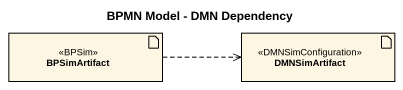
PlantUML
@startuml
title BPMN Model - DMN Dependency
artifact BPSimArtifact <<BPSim>>
artifact DMNSimArtifact <<DMNSimConfiguration>>
BPSimArtifact .right.> DMNSimArtifact
@enduml
